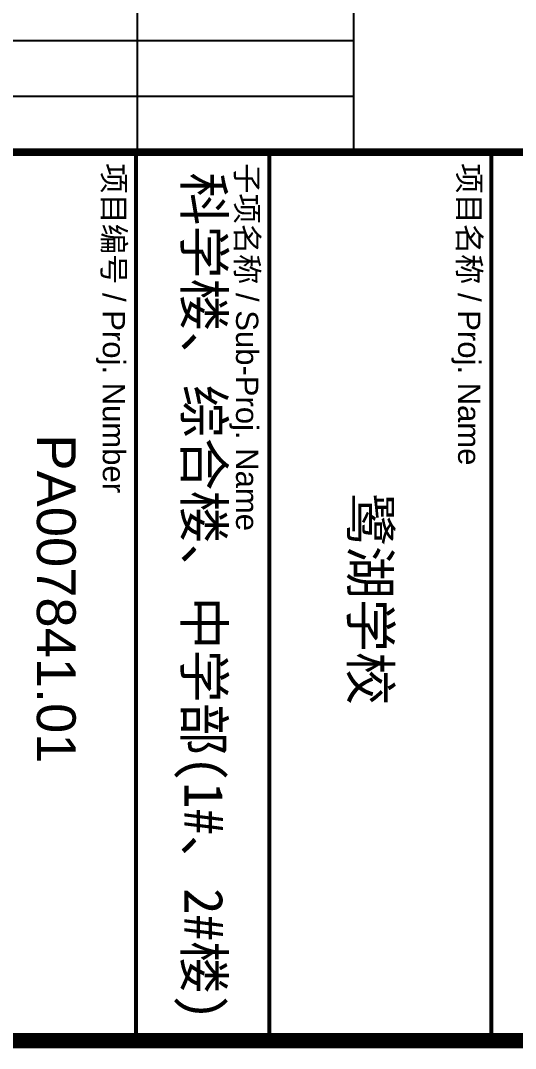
# Model space of a CAD drawing. Extents: x 447078 to 1776277, y 243534 to 519428.
# Drawn here: x 476709 to 483395, y 342248 to 356129 of the extents above; entities that cross this region are included whole.
import ezdxf

# ---------------------------------------------------------------- set-up
doc = ezdxf.new("R2010")
doc.units = 0
doc.header["$LTSCALE"] = 1000
doc.header["$MEASUREMENT"] = 0
for name, color, linetype in [('$0$G-ANNO-TEXT', 33, 'Continuous'), ('G-0-XREF', 2, 'Continuous'), ('图框CCDI_B0GA0+0.00$0$G-ANNO-TEXT', 33, 'Continuous'), ('图框CCDI_B0GA0+0.00$0$G-BORD', 3, 'Continuous'), ('小说明$0$说明$0$ANNO-NOTE', 3, 'Continuous')]:
    doc.layers.add(name, color=color, linetype=linetype)
doc.styles.add('$0$CCDI_T_G01', font='')
doc.styles.add('图框CCDI_B0GA0+0.00$0$CCDI_T_G01', font='')
doc.styles.get('$0$CCDI_T_G01').set_extended_font_data('Arial')
doc.styles.get('图框CCDI_B0GA0+0.00$0$CCDI_T_G01').set_extended_font_data('Arial')

# ---------------------------------------------------------------- blocks, each defined once
blk = doc.blocks.new('图框CCDI_B0GA0+0.00')
at = {"layer": '图框CCDI_B0GA0+0.00$0$G-BORD', "const_width": 140}
blk.add_lwpolyline([(3300, 83100), (117900, 83100), (117900, 1000), (3300, 1000)], close=True, dxfattribs=at)
at = {"layer": '图框CCDI_B0GA0+0.00$0$G-BORD'}
for points, const_width in [([(109900, 1000), (109900, 83100)], 70), ([(109900, 18200), (117900, 18200)], 35), ([(109900, 16200), (117900, 16200)], 35), ([(109900, 15000), (117900, 15000)], 35)]:
    blk.add_lwpolyline(points, dxfattribs=dict(at, const_width=const_width))
at = {"layer": '图框CCDI_B0GA0+0.00$0$G-ANNO-TEXT', "style": '图框CCDI_B0GA0+0.00$0$CCDI_T_G01'}
for s, insert, char_height, width, attachment_point in [('{\\fSimSun|b0|i0|c134|p54;项目名称} / Proj. Name', (110000, 18100), 200, 7900, 1), ('{\\fSimSun|b0|i0|c134|p2;鹭湖学校}', (113922.9, 17090), 350, 8000, 5), ('{\\fSimSun|b0|i0|c134|p54;子项名称} / Sub-Proj. Name', (110000, 16100), 200, 7900, 1), ('{\\fSimSun|b0|i0|c134|p54;项目编号} / Proj. Number', (110000, 14900), 200, 7900, 1), ('PA007841.01', (113922.9, 14278.6), 350, 8000, 5)]:
    blk.add_mtext(s, dxfattribs=dict(at, insert=insert, char_height=char_height, width=width, attachment_point=attachment_point))
blk = doc.blocks.new('小说明')
at = {"layer": '小说明$0$说明$0$ANNO-NOTE'}
for p, q in [((15956.7, 7700), (15956.7, 0)), ((14009.4, 7000), (14009.4, 0)), ((15956.7, 1000), (12616.2, 1000)), ((15956.7, 1000), (12616.2, 1000)), ((15956.7, 500), (12616.2, 500)), ((15956.7, 500), (12616.2, 500)), ((15956.7, 0), (0, 0)), ((15956.7, 0), (11956.7, 0))]:
    blk.add_line(p, q, dxfattribs=at)

msp = doc.modelspace()

# ---------------------------------------------------------------- block references
at = {"layer": 'G-0-XREF', "xscale": 1.5, "yscale": 1.5, "zscale": 1.5, "rotation": 270}
msp.add_blockref('图框CCDI_B0GA0+0.00', (455770.2, 519203.4), dxfattribs=at)
at = {"layer": 'G-0-XREF', "xscale": 1.5, "yscale": 1.5, "zscale": 1.5}
msp.add_blockref('小说明', (457270.2, 354353.4), dxfattribs=at)

# ---------------------------------------------------------------- texts
at = {"layer": '$0$G-ANNO-TEXT', "insert": (479116.4, 348353.4), "char_height": 525, "width": 12000, "attachment_point": 5, "rotation": 270, "line_spacing_factor": 0.9, "style": '$0$CCDI_T_G01'}
msp.add_mtext('{\\fSimSun|b0|i0|c134|p2;科学楼、综合楼、中学部(1#、2#楼)}', dxfattribs=at)

doc.saveas('drawing.dxf')
